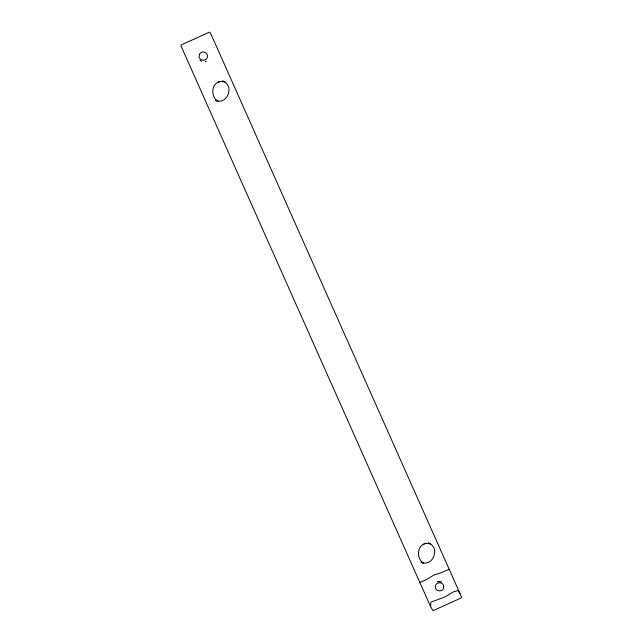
<?xml version="1.0" encoding="UTF-8"?>
<svg xmlns="http://www.w3.org/2000/svg" width="643" height="643" viewBox="0 0 643 643"><rect width="100%" height="100%" fill="white"/><g stroke="black" fill="none" stroke-linecap="round" stroke-linejoin="round"><path stroke-width="0.96" d="M423.841 544.034L426.478 543.295C417.146 544.5 416.053 557.682 422.837 562.738L422.226 562.295L423.705 563.115M218.186 82.119L220.814 81.38C211.491 82.569 210.349 95.686 217.141 100.742L216.53 100.3L218.009 101.136M459.994 593.449L457.623 590.563L453.211 591.986L444.466 597.202L431.413 601.896L430.81 602.716L430.641 606.727L181.238 46.441L180.868 45.283L181.76 44.672L208.838 32.415L209.883 32.15L211.852 36.129L461.264 596.423L461.626 597.58L460.734 598.191L432.996 610.689L430.641 606.727M449.216 569.24L441.355 572.68L434.475 574.77L425.73 579.97L419.815 582.405M439.724 581.553L437.521 581.61L441.677 581.843M220.412 81.484L224.986 81.91M426.084 543.407L430.673 543.865M217.278 100.943L215.333 100.292C227.55 105.669 235 85.149 222.558 80.978L224.471 81.709M422.973 562.914L421.028 562.263C433.229 567.496 440.672 547.169 428.254 542.949L430.167 543.681M201.669 61.326L199.901 60.193M199.362 54.639C197.369 59.67 205.35 62.757 207.239 57.685C209.224 52.75 201.066 49.39 199.362 54.639M443.71 586.681C444.168 592.251 435.367 592.324 435.351 586.906C435.062 581.577 443.758 581.256 443.71 586.681M206.001 61.607L205.438 61.607L206.001 61.607"/></g></svg>
